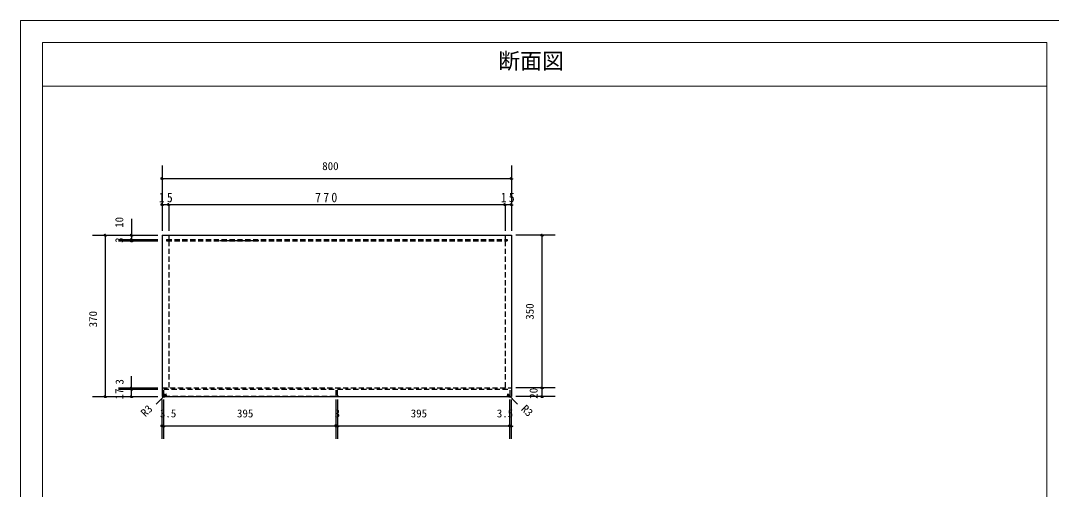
# Model space of a CAD drawing. Units: millimetres on the paper, enlarged 5 times, with parts at other scales. Extents: x -1044 to 931, y -502 to 889.
# Drawn here: x -1044 to 136, y 352 to 889 of the extents above; entities that cross this region are included whole.
import ezdxf
from ezdxf.enums import TextEntityAlignment as Align

# ---------------------------------------------------------------- set-up
doc = ezdxf.new("R2010")
doc.units = ezdxf.units.MM
doc.header["$LTSCALE"] = 5
doc.header["$PDMODE"] = 32
doc.header["$PDSIZE"] = 2.5
doc.linetypes.add('DASHED1', pattern=[1.8, 1.2, -0.6])
doc.layers.add('0-0_0', color=7, linetype='Continuous', lineweight=18)
doc.layers.add('2-0_NOTE$003', color=7, linetype='DASHED1')
doc.styles.add('ＭＳ ゴシック', font='')
doc.styles.get('ＭＳ ゴシック').set_extended_font_data('MS Gothic')

msp = doc.modelspace()

# ---------------------------------------------------------------- linework, layer by layer
at = {"layer": '0-0_0'}
for p, q in [((-1018.956, 864.147), (131.044, 864.147)), ((-1018.956, 864.147), (-1018.956, -364.603)), ((131.044, 864.147), (131.044, -364.603)), ((-1018.956, 814.147), (131.044, 814.147))]:
    msp.add_line(p, q, dxfattribs=at)
msp.add_lwpolyline([(-1043.956, -502.103), (-1043.956, 889.147), (931.044, 889.147)], dxfattribs=at)
at = {"layer": '2-0_NOTE$003', "color": 4, "linetype": 'Continuous'}
for p, q in [((-881.804, 723.191), (-881.804, 648.191)), ((-481.804, 723.191), (-481.804, 648.191)), ((-881.804, 708.191), (-481.804, 708.191)), ((-881.804, 678.254), (-881.804, 648.191)), ((-881.804, 678.254), (-874.304, 678.254)), ((-874.304, 678.254), (-489.304, 678.254)), ((-489.304, 678.254), (-489.304, 648.191)), ((-489.304, 678.254), (-481.804, 678.254)), ((-481.804, 678.254), (-481.804, 648.191)), ((-916.804, 662.099), (-916.804, 638.191)), ((-961.804, 643.191), (-886.804, 643.191)), ((-946.804, 458.191), (-946.804, 643.191)), ((-931.804, 638.191), (-886.804, 638.191)), ((-916.804, 636.691), (-916.804, 638.191)), ((-431.804, 643.191), (-476.804, 643.191)), ((-446.804, 468.191), (-446.804, 643.191)), ((-931.804, 636.691), (-886.804, 636.691)), ((-771.304, 636.691), (-816.304, 636.691)), ((-916.804, 458.191), (-916.804, 481.548)), ((-931.804, 468.191), (-886.804, 468.191)), ((-931.804, 466.691), (-886.804, 466.691)), ((-877.055, 461.191), (-888.582, 449.663)), ((-486.536, 461.165), (-475.008, 449.637)), ((-431.804, 468.191), (-476.804, 468.191)), ((-446.804, 458.191), (-446.804, 468.191)), ((-961.804, 458.191), (-886.804, 458.191)), ((-931.804, 458.191), (-886.804, 458.191)), ((-881.804, 409.691), (-881.804, 454.691)), ((-879.804, 409.691), (-879.804, 454.691)), ((-682.804, 409.691), (-682.804, 454.691)), ((-680.804, 409.691), (-680.804, 454.691)), ((-483.804, 409.691), (-483.804, 454.691)), ((-481.804, 409.691), (-481.804, 454.691)), ((-431.804, 458.191), (-476.804, 458.191)), ((-881.804, 424.691), (-879.804, 424.691)), ((-879.804, 424.691), (-682.804, 424.691)), ((-682.804, 424.691), (-680.804, 424.691)), ((-680.804, 424.691), (-483.804, 424.691)), ((-483.804, 424.691), (-481.804, 424.691))]:
    msp.add_line(p, q, dxfattribs=at)
at = {"layer": '2-0_NOTE$003', "linetype": 'Continuous'}
for p, q in [((-874.304, 678.254), (-874.304, 648.191)), ((-881.804, 643.191), (-881.804, 458.191)), ((-881.804, 643.191), (-481.804, 643.191)), ((-481.804, 643.191), (-481.804, 458.191)), ((-881.804, 458.191), (-481.804, 458.191))]:
    msp.add_line(p, q, dxfattribs=at)
at = {"layer": '2-0_NOTE$003'}
for p, q in [((-881.804, 643.191), (-881.804, 468.191)), ((-876.804, 638.191), (-876.804, 636.691)), ((-876.804, 638.191), (-486.804, 638.191)), ((-874.304, 643.191), (-874.304, 638.191)), ((-489.304, 643.191), (-489.304, 638.191)), ((-486.804, 638.191), (-486.804, 636.691)), ((-481.804, 643.191), (-481.804, 468.191)), ((-876.804, 636.691), (-486.804, 636.691)), ((-874.304, 636.691), (-874.304, 468.191)), ((-489.304, 636.691), (-489.304, 468.191)), ((-881.804, 468.191), (-481.804, 468.191)), ((-880.054, 459.691), (-880.054, 466.691)), ((-880.054, 466.691), (-682.554, 466.643)), ((-682.554, 459.691), (-682.554, 466.643)), ((-681.054, 459.643), (-681.054, 466.643)), ((-681.054, 466.643), (-483.554, 466.643)), ((-483.554, 459.643), (-483.554, 466.643)), ((-684.054, 458.191), (-878.554, 458.191)), ((-679.554, 458.143), (-485.054, 458.143))]:
    msp.add_line(p, q, dxfattribs=at)
for centre, start, end in [((-878.554, 459.691), 180, 270), ((-684.054, 459.691), 270, 0), ((-679.554, 459.643), 180, 270), ((-485.054, 459.643), 270, 0)]:
    msp.add_arc(centre, 1.5, start, end, dxfattribs=at)
at = {"layer": '2-0_NOTE$003', "color": 4}
for p in [(-881.804, 708.191), (-481.804, 708.191), (-881.804, 678.254), (-874.304, 678.254), (-489.304, 678.254), (-481.804, 678.254), (-946.804, 643.191), (-916.804, 643.191), (-916.804, 638.191), (-916.804, 636.691), (-446.804, 643.191), (-916.804, 468.191), (-916.804, 466.691), (-878.554, 459.691), (-485.032, 459.665), (-446.804, 468.191), (-946.804, 458.191), (-916.804, 458.191), (-879.614, 458.631), (-483.971, 458.604), (-446.804, 458.191), (-881.804, 424.691), (-879.804, 424.691), (-682.804, 424.691), (-680.804, 424.691), (-483.804, 424.691), (-481.804, 424.691)]:
    msp.add_point(p, dxfattribs=at)

# ---------------------------------------------------------------- texts
at = {"layer": '0-0_0', "style": 'ＭＳ ゴシック'}
msp.add_text('断面図 ', height=18.33, dxfattribs=at).set_placement((-496.957, 828.231), align=Align.BOTTOM_LEFT)
at = {"layer": '2-0_NOTE$003', "style": 'ＭＳ ゴシック'}
for s, p in [('800', (-698.59, 715.066)), ('3.5', (-884.429, 431.566)), ('395', (-796.199, 431.566)), ('3', (-684.429, 431.566)), ('395', (-597.257, 431.566)), ('3.5', (-498.675, 431.573))]:
    msp.add_text(s, height=9.164, dxfattribs=at).set_placement(p, align=Align.BOTTOM_LEFT)
for s, rotation, p in [('10', 90, (-923.679, 651.602)), ('3', 90, (-923.679, 634.316)), ('370', 90, (-953.679, 537.566)), ('350', 90, (-453.679, 546.316)), ('3', 90, (-923.359, 471.986)), ('17', 90, (-923.679, 454.903)), ('20', 90, (-449.304, 455.691)), ('R3', 315, (-473.446, 441.238)), ('R3', 45, (-899, 432.399))]:
    msp.add_text(s, height=9.164, rotation=rotation, dxfattribs=at).set_placement(p, align=Align.BOTTOM_LEFT)
at = {"layer": '2-0_NOTE$003', "char_height": 11, "attachment_point": 7, "style": 'ＭＳ ゴシック'}
for s, insert in [('\\T1.36;\\W0.9;15', (-885.679, 680.754)), ('\\T1.38;\\W0.9;770', (-706.715, 680.754)), ('\\T1.36;\\W0.9;15', (-494.179, 680.754))]:
    msp.add_mtext(s, dxfattribs=dict(at, insert=insert))

doc.saveas('drawing.dxf')
